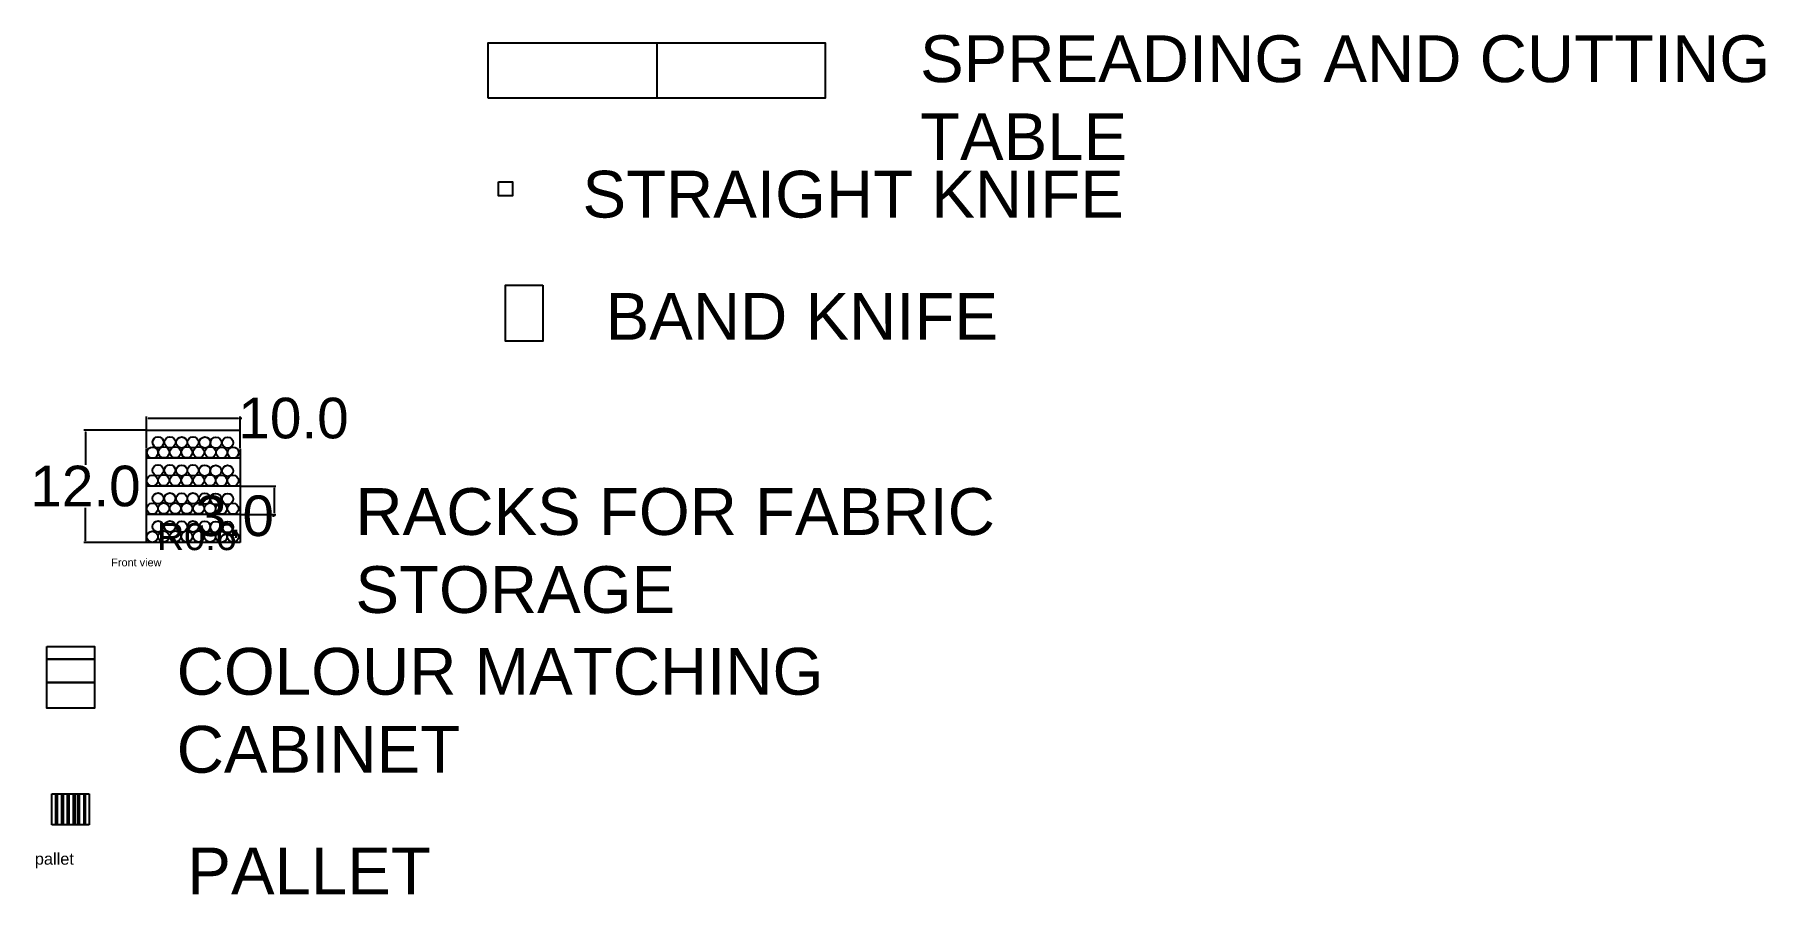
# Model space of a CAD drawing. Header units: feet. Extents: x 3249 to 3709, y 2501 to 2669.
# Drawn here: x 3523.9 to 3708.7, y 2543.9 to 2635.7 of the extents above; entities that cross this region are included whole.
import ezdxf

# ---------------------------------------------------------------- set-up
doc = ezdxf.new("R2010")
doc.units = ezdxf.units.FT
doc.header["$MEASUREMENT"] = 0
doc.styles.get("Standard").update_dxf_attribs({"font": 'arial.ttf'})
doc.dimstyles.get("Standard").update_dxf_attribs({"dimtxt": 0.052, "dimasz": 0.18, "dimexe": 0.18, "dimexo": 0.0625, "dimgap": 0.09, "dimtad": 0, "dimtih": 1, "dimtoh": 1, "dimdec": 1, "dimzin": 0, "dimdsep": 46, "dimtxsty": 'Standard', "dimcen": 0.09, "dimadec": 0, "dimazin": 0, "dimtfac": 1, "dimtdec": 1, "dimtofl": 0, "dimtmove": 0, "dimatfit": 3, "dimfxl": 1, "dimtolj": 1, "dimtzin": 0, "dimarcsym": 0})

# ---------------------------------------------------------------- blocks, each defined once
blk = doc.blocks.new('*D3')
at = {"color": 0, "lineweight": -2, "transparency": 16777216}
blk.add_line((3545.3, 2582.06), (3545.48, 2582.06), dxfattribs=at)
at = {"color": 0, "transparency": 16777216}
blk.add_solid([(3545.48, 2582.09), (3545.48, 2582.03), (3545.66, 2582.06)], dxfattribs=at)
at = {"color": 0, "transparency": 16777216, "insert": (3541.2, 2582.06), "char_height": 0.052, "attachment_point": 5}
blk.add_mtext('\\A1;{\\H55.556x;R0.6}', dxfattribs=at)
blk = doc.blocks.new('*D6')
at = {"color": 0, "lineweight": -2, "transparency": 16777216}
for p, q in [((3535.84, 2591.52), (3535.84, 2594.9)), ((3536.02, 2594.72), (3545.66, 2594.72)), ((3545.84, 2591.52), (3545.84, 2594.9)), ((3545.84, 2594.72), (3546.02, 2594.72))]:
    blk.add_line(p, q, dxfattribs=at)
at = {"color": 0, "transparency": 16777216}
for points in [[(3536.02, 2594.75), (3536.02, 2594.69), (3535.84, 2594.72)], [(3545.66, 2594.75), (3545.66, 2594.69), (3545.84, 2594.72)]]:
    blk.add_solid(points, dxfattribs=at)
at = {"color": 0, "transparency": 16777216, "insert": (3551.53, 2594.72), "char_height": 0.052, "attachment_point": 5}
blk.add_mtext('\\A1;{\\H83.333x;10.0}', dxfattribs=at)
blk = doc.blocks.new('*D7')
at = {"color": 0, "lineweight": -2, "transparency": 16777216}
for p, q in [((3535.78, 2593.46), (3529.13, 2593.46)), ((3529.31, 2593.28), (3529.31, 2589.76)), ((3529.31, 2581.64), (3529.31, 2585.15)), ((3535.78, 2581.46), (3529.13, 2581.46))]:
    blk.add_line(p, q, dxfattribs=at)
at = {"color": 0, "transparency": 16777216}
for points in [[(3529.28, 2593.28), (3529.34, 2593.28), (3529.31, 2593.46)], [(3529.28, 2581.64), (3529.34, 2581.64), (3529.31, 2581.46)]]:
    blk.add_solid(points, dxfattribs=at)
at = {"color": 0, "transparency": 16777216, "insert": (3529.31, 2587.46), "char_height": 0.052, "attachment_point": 5}
blk.add_mtext('\\A1;{\\H83.333x;12.0}', dxfattribs=at)
blk = doc.blocks.new('*D8')
at = {"color": 0, "lineweight": -2, "transparency": 16777216}
for p, q in [((3545.91, 2587.46), (3549.63, 2587.46)), ((3549.45, 2587.28), (3549.45, 2584.64)), ((3545.91, 2584.46), (3549.63, 2584.46)), ((3549.45, 2584.28), (3549.27, 2584.28)), ((3549.45, 2584.46), (3549.45, 2584.28))]:
    blk.add_line(p, q, dxfattribs=at)
at = {"color": 0, "transparency": 16777216}
for points in [[(3549.42, 2587.28), (3549.48, 2587.28), (3549.45, 2587.46)], [(3549.42, 2584.64), (3549.48, 2584.64), (3549.45, 2584.46)]]:
    blk.add_solid(points, dxfattribs=at)
at = {"color": 0, "transparency": 16777216, "insert": (3545.24, 2584.28), "char_height": 0.052, "attachment_point": 5}
blk.add_mtext('\\A1;{\\H83.333x;3.0}', dxfattribs=at)

msp = doc.modelspace()

# ---------------------------------------------------------------- linework, layer by layer
for p, q in [((3590.32, 2634.82), (3590.32, 2628.98)), ((3535.84, 2593.46), (3545.84, 2593.46)), ((3535.84, 2581.46), (3535.84, 2591.46)), ((3545.86, 2590.46), (3535.86, 2590.46)), ((3545.84, 2591.46), (3545.84, 2581.46)), ((3545.84, 2587.46), (3535.84, 2587.46)), ((3545.84, 2584.46), (3535.84, 2584.46)), ((3545.84, 2581.46), (3535.84, 2581.46)), ((3525.72, 2554.6), (3529.72, 2554.6)), ((3525.72, 2551.27), (3525.72, 2554.6)), ((3529.72, 2554.6), (3529.72, 2551.27)), ((3529.72, 2551.27), (3525.72, 2551.27))]:
    msp.add_line(p, q)
at = {"linetype": 'ByBlock'}
for p, q in [((3526.13, 2551.27), (3526.13, 2554.6)), ((3526.31, 2551.27), (3526.31, 2554.6)), ((3526.76, 2554.6), (3526.76, 2551.27)), ((3526.91, 2554.6), (3526.91, 2551.27)), ((3527.38, 2551.27), (3527.38, 2554.6)), ((3527.56, 2551.27), (3527.56, 2554.6)), ((3528.01, 2554.6), (3528.01, 2551.27)), ((3528.16, 2554.6), (3528.16, 2551.27)), ((3528.5, 2551.27), (3528.5, 2554.6)), ((3528.68, 2551.27), (3528.68, 2554.6)), ((3529.12, 2554.6), (3529.12, 2551.27)), ((3529.28, 2554.6), (3529.28, 2551.27))]:
    msp.add_line(p, q, dxfattribs=at)
for points in [[(3572.28, 2628.98), (3608.36, 2628.98), (3608.36, 2634.82), (3572.28, 2634.82)], [(3573.41, 2619.98), (3574.91, 2619.98), (3574.91, 2618.48), (3573.41, 2618.48)], [(3578.16, 2608.95), (3578.16, 2602.95), (3574.16, 2602.95), (3574.16, 2608.95)], [(3525.17, 2570.35), (3530.29, 2570.35), (3530.29, 2568.97), (3525.17, 2568.97)], [(3525.17, 2568.97), (3530.29, 2568.97), (3530.29, 2566.49), (3525.17, 2566.49)], [(3525.17, 2566.49), (3530.29, 2566.49), (3530.29, 2563.74), (3525.17, 2563.74)]]:
    msp.add_lwpolyline(points, close=True)
for centre in [(3536.47, 2591.06), (3537.07, 2592.16), (3537.68, 2591.09), (3538.33, 2592.16), (3538.91, 2591.09), (3539.59, 2592.14), (3540.14, 2591.09), (3540.8, 2592.16), (3541.4, 2591.09), (3542.06, 2592.14), (3542.64, 2591.09), (3543.24, 2592.11), (3543.85, 2591.06), (3544.5, 2592.11), (3545.08, 2591.06), (3537.06, 2589.16), (3538.32, 2589.16), (3539.58, 2589.14), (3540.79, 2589.16), (3542.05, 2589.14), (3543.23, 2589.11), (3544.49, 2589.11), (3536.45, 2588.05), (3537.66, 2588.09), (3538.9, 2588.09), (3540.13, 2588.09), (3541.39, 2588.09), (3542.62, 2588.09), (3543.83, 2588.06), (3545.07, 2588.06), (3537.06, 2586.16), (3538.32, 2586.16), (3539.58, 2586.14), (3540.79, 2586.16), (3542.05, 2586.14), (3543.23, 2586.11), (3544.49, 2586.11), (3536.45, 2585.06), (3537.66, 2585.09), (3538.9, 2585.09), (3540.13, 2585.09), (3541.39, 2585.09), (3542.62, 2585.09), (3543.83, 2585.06), (3545.07, 2585.06), (3536.45, 2582.06), (3537.06, 2583.16), (3537.66, 2582.09), (3538.32, 2583.16), (3538.9, 2582.09), (3539.58, 2583.14), (3540.13, 2582.09), (3540.79, 2583.16), (3541.39, 2582.09), (3542.05, 2583.14), (3542.62, 2582.09), (3543.23, 2583.11), (3543.83, 2582.06), (3544.49, 2583.11), (3545.07, 2582.06)]:
    msp.add_circle(centre, 0.592)

# ---------------------------------------------------------------- texts
at = {"attachment_point": 1}
for s, width, insert, char_height in [('SPREADING AND CUTTING TABLE', 104.5038, (3618.44, 2635.64), 5), ('STRAIGHT KNIFE', 87.714, (3582.39, 2621.17), 5), ('BAND KNIFE', 87.714, (3584.86, 2608.11), 5), ('RACKS FOR FABRIC STORAGE ', 87.714, (3558.14, 2587.26), 5), ('Front view', 303.0329, (3532.06, 2579.74), 0.833), ('COLOUR MATCHING CABINET', 87.714, (3539.05, 2570.19), 5), ('pallet', 305.1881, (3523.9, 2548.28), 1.25), ('PALLET', 87.714, (3540.19, 2548.85), 5)]:
    msp.add_mtext_dynamic_manual_height_columns(s, width=width, gutter_width=1, heights=[0], dxfattribs=dict(at, insert=insert, char_height=char_height))

# ---------------------------------------------------------------- dimensions: what is measured, and where the dimension line sits
dim = msp.add_linear_dim(base=(3545.84, 2594.72), p1=(3535.84, 2591.46), p2=(3545.84, 2591.46), text='{\\H83.333x;<>}', dimstyle='Standard')
dim.commit()
dim.dimension.update_dxf_attribs({"geometry": '*D6', "text_midpoint": (3551.53, 2594.72)})
dim = msp.add_linear_dim(base=(3529.31, 2581.46), p1=(3535.84, 2593.46), p2=(3535.84, 2581.46), angle=90, text='{\\H83.333x;<>}', dimstyle='Standard')
dim.commit()
dim.dimension.update_dxf_attribs({"geometry": '*D7', "text_midpoint": (3529.31, 2587.46), "dimtype": 160})
dim = msp.add_linear_dim(base=(3549.45, 2584.46), p1=(3545.84, 2587.46), p2=(3545.84, 2584.46), angle=90, text='{\\H83.333x;<>}', dimstyle='Standard')
dim.commit()
dim.dimension.update_dxf_attribs({"geometry": '*D8', "text_midpoint": (3545.24, 2584.28)})
dim = msp.add_radius_dim(center=(3545.07, 2582.06), mpoint=(3545.66, 2582.06), text='{\\H55.556x;<>}', dimstyle='Standard')
dim.commit()
dim.dimension.update_dxf_attribs({"geometry": '*D3', "text_midpoint": (3541.2, 2582.06), "dimtype": 164})

doc.saveas('drawing.dxf')
